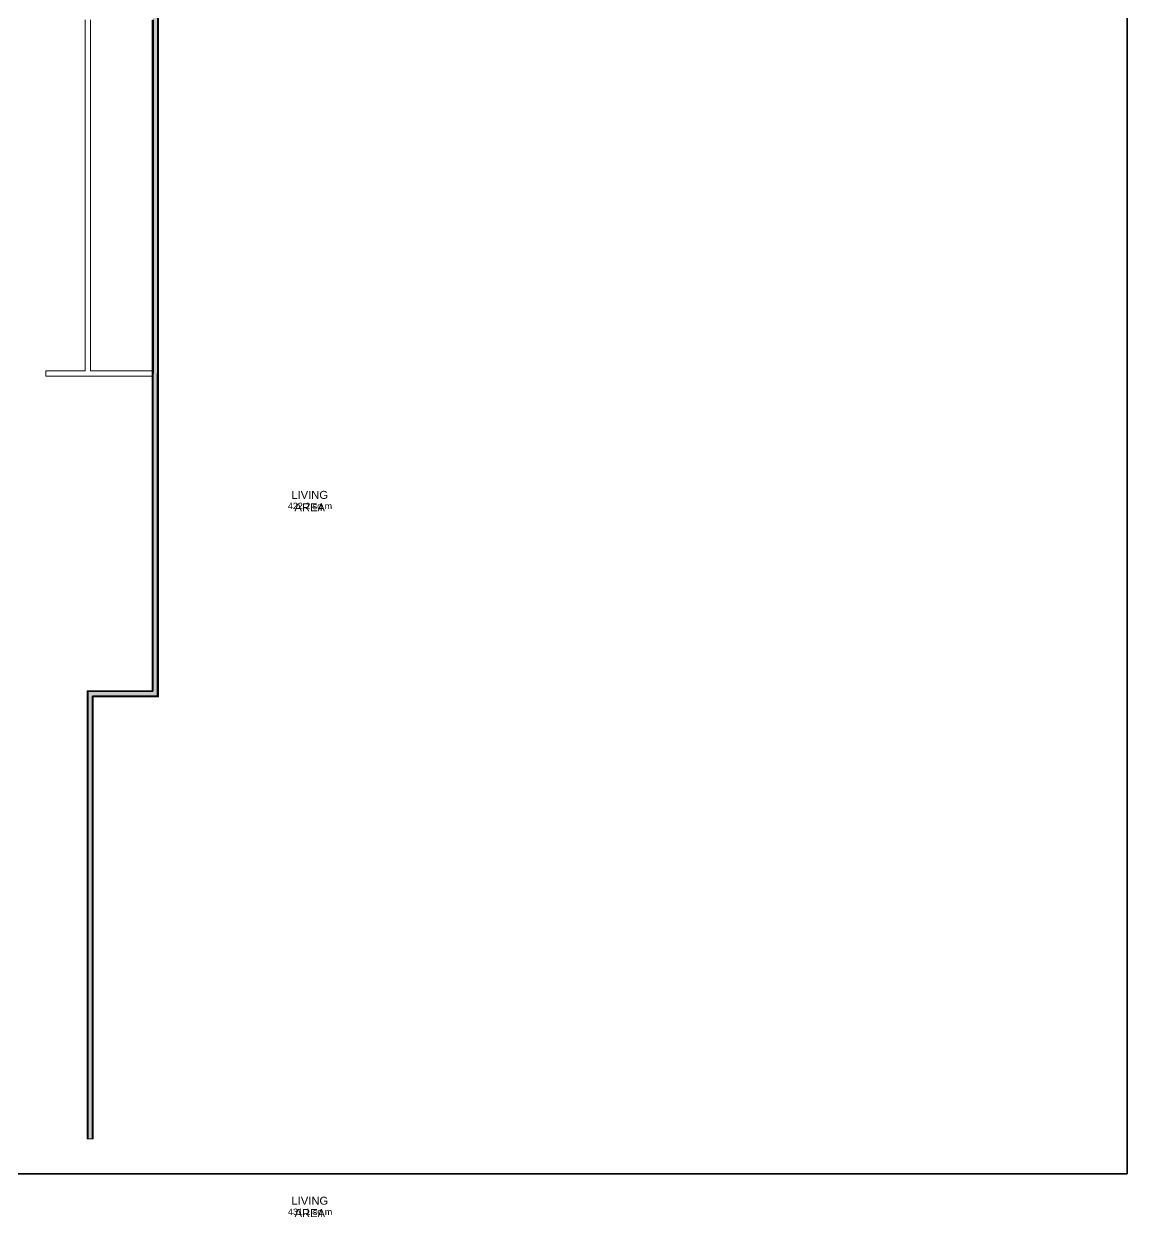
# Model space of a CAD drawing. Header units: inches. Extents: x -2190 to 40245, y -11272 to 33470.
# Drawn here: x 18038 to 38710, y -11272 to 11099 of the extents above; entities that cross this region are included whole.
import ezdxf

# ---------------------------------------------------------------- set-up
doc = ezdxf.new("R2010")
doc.units = ezdxf.units.IN
doc.header["$LTSCALE"] = 96
doc.header["$MEASUREMENT"] = 0
for name, color, linetype, lineweight, true_color in [('Room_Labels-1', 136, 'Continuous', 18, 0x008080), ('Room_Labels-2', 136, 'Continuous', 18, 0x008080), ('Rooms__Interior_Dimensions-1', 136, 'Continuous', 18, 0x008080), ('Rooms__Interior_Dimensions-2', 136, 'Continuous', 18, 0x008080), ('Terrain_Perimeter-1', 18, 'Continuous', 35, 0x000000), ('Walls___Normal-1', 18, 'Continuous', 35, 0x000000), ('Walls___Normal-Ext_T_Frame_-_600_OC_-_Int_PB_Ext_WRC_cladding-L1-1', 18, 'Continuous', 35, 0x000000), ('Walls___Normal-Ext_T_Frame_-_600_OC_-_Int_PB_Ext_WRC_cladding-L2-1', 18, 'Continuous', 35, 0x000000), ('Walls___Normal-Ext_T_Frame_-_600_OC_-_Int_PB_Ext_WRC_cladding-L3-1', 18, 'Continuous', 35, 0x000000), ('Walls___Normal-Ext_T_Frame_-_600_OC_-_Int_PB_Ext_WRC_cladding-L4-1', 18, 'Continuous', 35, 0x000000), ('Walls___Railings-1', 18, 'Continuous', 18, 0x000000)]:
    doc.layers.add(name, color=color, linetype=linetype, lineweight=lineweight, true_color=true_color)

msp = doc.modelspace()

# ---------------------------------------------------------------- linework, layer by layer
at = {"layer": 'Terrain_Perimeter-1'}
msp.add_lwpolyline([(38709.6, 33470), (38709.6, -10460), (-2190.4, -10460), (-2190.4, 33470)], close=True, dxfattribs=at)
at = {"layer": 'Walls___Normal-1', "color": 8, "true_color": 0x808080}
for points in [[(20460, 4546), (20460, 13416), (20550, 4546), (20550, 13326)], [(20545, 4546), (20545, -1504), (20455, 4546), (20455, -1414)], [(20545, -1504), (19323.7, -1504), (20455, -1414), (19233.7, -1414)], [(19323.7, -1504), (19323.7, -9804), (19233.7, -1414), (19233.7, -9804)]]:
    msp.add_solid(points, dxfattribs=at)
at = {"layer": 'Walls___Normal-1', "color": 1, "true_color": 0xff0000}
for points in [[(20445, 4546), (20445, 11166), (20460, 4546), (20460, 11176)], [(20560, 4546), (20560, -1519), (20545, 4546), (20545, -1504)], [(20560, -1519), (19338.7, -1519), (20545, -1504), (19323.7, -1504)], [(19338.7, -1519), (19338.7, -9804), (19323.7, -1504), (19323.7, -9804)]]:
    msp.add_solid(points, dxfattribs=at)
at = {"layer": 'Walls___Normal-Ext_T_Frame_-_600_OC_-_Int_PB_Ext_WRC_cladding-L1-1', "color": 18, "linetype": 'Continuous', "lineweight": 0, "true_color": 0x000000}
for p, q in [((20445, 11166), (20445, 4546)), ((20560, -1519), (20560, 4546)), ((19338.7, -1519), (20560, -1519)), ((19338.7, -9804), (19338.7, -1519)), ((19223.7, -9804), (19338.7, -9804))]:
    msp.add_line(p, q, dxfattribs=at)
at = {"layer": 'Walls___Normal-Ext_T_Frame_-_600_OC_-_Int_PB_Ext_WRC_cladding-L2-1', "color": 18, "linetype": 'Continuous', "lineweight": 35, "true_color": 0x000000}
for p, q in [((20460, 11176), (20460, 4546)), ((20545, -1504), (20545, 4546)), ((19323.7, -1504), (20545, -1504)), ((19323.7, -9804), (19323.7, -1504))]:
    msp.add_line(p, q, dxfattribs=at)
at = {"layer": 'Walls___Normal-Ext_T_Frame_-_600_OC_-_Int_PB_Ext_WRC_cladding-L3-1', "color": 18, "linetype": 'Continuous', "lineweight": 35, "true_color": 0x000000}
for p, q in [((20550, 4546), (20550, 13326)), ((20455, 4546), (20455, -1414)), ((20455, -1414), (19233.7, -1414)), ((19233.7, -1414), (19233.7, -9804))]:
    msp.add_line(p, q, dxfattribs=at)
at = {"layer": 'Walls___Normal-Ext_T_Frame_-_600_OC_-_Int_PB_Ext_WRC_cladding-L4-1', "color": 18, "linetype": 'Continuous', "lineweight": 0, "true_color": 0x000000}
for p, q in [((20560, 4546), (20560, 13316)), ((20445, 4546), (20445, -1404)), ((20445, -1404), (19223.7, -1404)), ((19223.7, -1404), (19223.7, -9804))]:
    msp.add_line(p, q, dxfattribs=at)
at = {"layer": 'Walls___Railings-1'}
for p, q in [((19184.3, 11176), (19184.3, 4596)), ((19284.3, 4596), (19284.3, 11176)), ((18447.5, 4596), (18447.5, 4496)), ((18447.5, 4596), (18447.5, 4496)), ((19184.3, 4596), (18447.5, 4596)), ((18447.5, 4496), (20455, 4496)), ((20460, 4596), (19284.3, 4596))]:
    msp.add_line(p, q, dxfattribs=at)

# ---------------------------------------------------------------- texts
at = {"layer": 'Room_Labels-1', "color": 136, "lineweight": 18, "true_color": 0x008080, "char_height": 150, "width": 1302, "attachment_point": 8}
for s, insert in [('\\fArial|b0|i0|c0|p0;LIVING', (23396.1, -11041.1)), ('\\fArial|b0|i0|c0|p0;AREA', (23396.1, -11272.1))]:
    msp.add_mtext(s, dxfattribs=dict(at, insert=insert))
at = {"layer": 'Room_Labels-2', "color": 136, "lineweight": 18, "true_color": 0x008080, "char_height": 150, "width": 1302, "attachment_point": 8}
for s, insert in [('\\fArial|b0|i0|c0|p0;LIVING', (23393.6, 2191.4)), ('\\fArial|b0|i0|c0|p0;AREA', (23393.6, 1960.4))]:
    msp.add_mtext(s, dxfattribs=dict(at, insert=insert))
at = {"layer": 'Rooms__Interior_Dimensions-1', "color": 136, "lineweight": 0, "true_color": 0x008080, "insert": (22986.9, -11267.8), "char_height": 120, "width": 938.4, "attachment_point": 7}
msp.add_mtext('\\fArial|b0|i0|c0|p0;431.1 sq m', dxfattribs=at)
at = {"layer": 'Rooms__Interior_Dimensions-2', "color": 136, "lineweight": 0, "true_color": 0x008080, "insert": (22984.4, 1964.7), "char_height": 120, "width": 938.4, "attachment_point": 7}
msp.add_mtext('\\fArial|b0|i0|c0|p0;422.2 sq m', dxfattribs=at)

doc.saveas('drawing.dxf')
